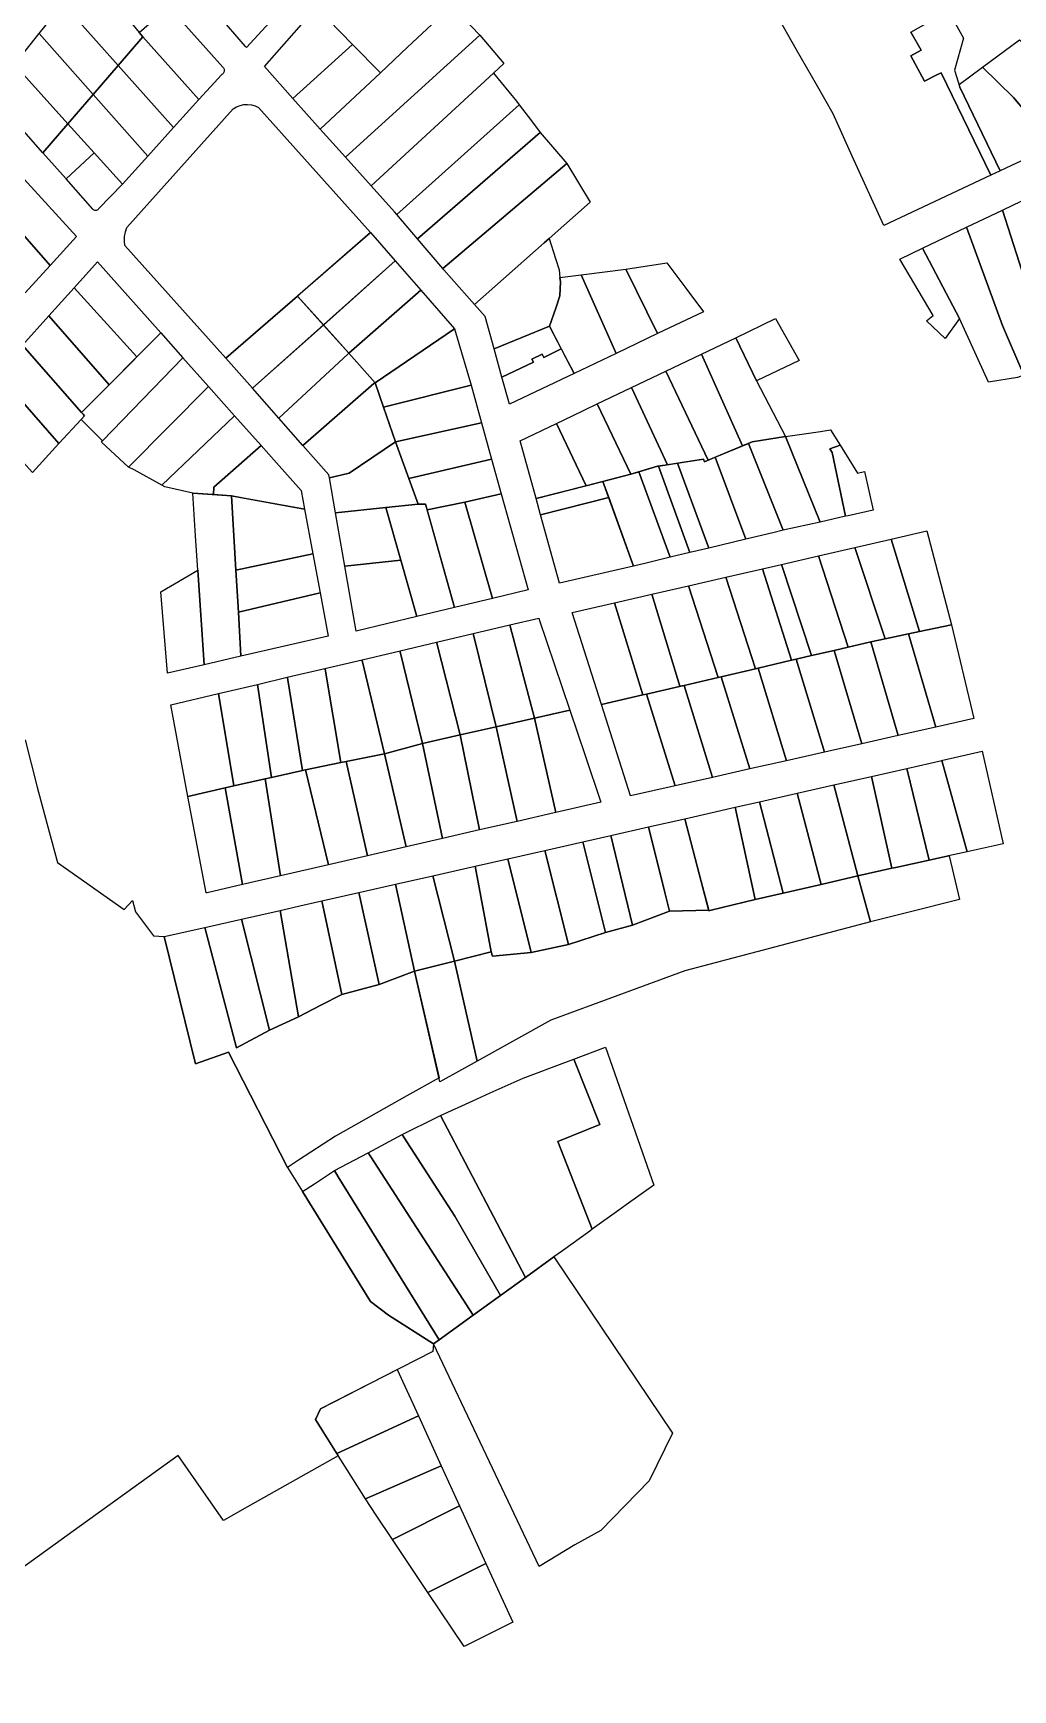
# Model space of a CAD drawing. Header units: millimetres. Extents: x 522658 to 553925, y 7796479 to 7820139.
# Drawn here: x 541294 to 541601, y 7802396 to 7802916 of the extents above; entities that cross this region are included whole.
import ezdxf

# ---------------------------------------------------------------- set-up
doc = ezdxf.new("R2010")
doc.units = ezdxf.units.MM
doc.layers.add('ZONA RESIDENCIAL 2 (ZR_2)', color=2, linetype='Continuous')

msp = doc.modelspace()

# ---------------------------------------------------------------- linework, layer by layer
at = {"layer": 'ZONA RESIDENCIAL 2 (ZR_2)'}
for points in [[(541351.45, 7802921.64), (541363.63, 7802935.07), (541373.78, 7802925.74), (541360.44, 7802911.24), (541360.13, 7802911.6), (541351.45, 7802921.64)], [(541327.98, 7802914.61), (541320.21, 7802905.62), (541302.97, 7802924.99), (541310.16, 7802933.96), (541315.96, 7802929.41), (541326.81, 7802915.94), (541327.98, 7802914.61)], [(541390.57, 7802933.11), (541403.46, 7802919.42), (541412.71, 7802929.49), (541415.31, 7802932.4), (541424.77, 7802924.25), (541411.03, 7802911.37), (541402.49, 7802903.36), (541393.75, 7802912.25), (541382.4, 7802923.81), (541390.57, 7802933.11)], [(541312.35, 7802896.53), (541295.45, 7802915.61), (541302.97, 7802924.99), (541320.21, 7802905.62), (541312.35, 7802896.53)], [(541326.81, 7802915.94), (541336.12, 7802924.03), (541353.11, 7802905.08), (541353.26, 7802904.89), (541353.38, 7802904.68), (541353.46, 7802904.46), (541353.5, 7802904.22), (541353.51, 7802903.98), (541353.48, 7802903.74), (541353.41, 7802903.51), (541353.3, 7802903.29), (541353.16, 7802903.1), (541352.99, 7802902.93), (541352.79, 7802902.79), (541345.53, 7802894.99), (541327.98, 7802914.61), (541326.81, 7802915.94)], [(541391.49, 7802876.81), (541383.56, 7802885.61), (541402.49, 7802903.36), (541411.03, 7802911.37), (541424.77, 7802924.25), (541425.66, 7802923.47), (541433.73, 7802915.13), (541391.49, 7802876.81)], [(541393.75, 7802912.25), (541375.04, 7802895.29), (541366.18, 7802905.34), (541382.4, 7802923.81), (541393.75, 7802912.25)], [(541596.9, 7802872.55), (541593.95, 7802871.17), (541578.42, 7802903.35), (541577.02, 7802902.66), (541573.13, 7802900.75), (541568.84, 7802908.69), (541572.17, 7802910.44), (541568.84, 7802916.07), (541571.3, 7802917.42), (541580.69, 7802922.71), (541585.42, 7802914.15), (541582.55, 7802904.12), (541584.3, 7802898.86), (541596.9, 7802872.55)], [(541304.43, 7802887.37), (541287.68, 7802905.92), (541295.45, 7802915.61), (541312.35, 7802896.53), (541304.43, 7802887.37)], [(541345.53, 7802894.99), (541337.56, 7802886.13), (541320.21, 7802905.62), (541327.98, 7802914.61), (541345.53, 7802894.99)], [(541441.22, 7802906.27), (541437.97, 7802903.2), (541399.56, 7802867.85), (541391.49, 7802876.81), (541433.73, 7802915.13), (541436.64, 7802911.69), (541441.22, 7802906.27)], [(541606.33, 7802910.47), (541612.22, 7802904.95), (541612.87, 7802905.07), (541622.48, 7802884.54), (541614.31, 7802880.71), (541606.2, 7802892.05), (541605.01, 7802891), (541601.11, 7802895.58), (541591.34, 7802905.08), (541603.02, 7802913.71), (541606.33, 7802910.47)], [(541375.04, 7802895.29), (541393.75, 7802912.25), (541402.49, 7802903.36), (541383.56, 7802885.61), (541375.04, 7802895.29)], [(541280.61, 7802897.09), (541280.68, 7802897.22), (541280.77, 7802897.33), (541280.88, 7802897.43), (541287.68, 7802905.92), (541304.43, 7802887.37), (541296.57, 7802878.27), (541280.8, 7802896.06), (541280.71, 7802896.17), (541280.64, 7802896.29), (541280.58, 7802896.41), (541280.54, 7802896.55), (541280.53, 7802896.69), (541280.53, 7802896.82), (541280.56, 7802896.96), (541280.61, 7802897.09)], [(541329.5, 7802877.17), (541312.35, 7802896.53), (541320.21, 7802905.62), (541337.56, 7802886.13), (541329.5, 7802877.17)], [(541407.63, 7802858.84), (541406.87, 7802859.74), (541399.56, 7802867.85), (541437.97, 7802903.2), (541445.14, 7802894.38), (541446.06, 7802893.26), (541407.63, 7802858.84)], [(541601.11, 7802895.58), (541605.01, 7802891), (541606.2, 7802892.05), (541614.31, 7802880.71), (541607.45, 7802877.49), (541600.49, 7802874.23), (541596.9, 7802872.55), (541584.3, 7802898.86), (541584.03, 7802899.67), (541591.34, 7802905.08), (541601.11, 7802895.58)], [(541321.58, 7802868.36), (541312.72, 7802878.19), (541304.43, 7802887.37), (541312.35, 7802896.53), (541329.5, 7802877.17), (541321.58, 7802868.36)], [(541399.38, 7802853.21), (541376.44, 7802833.25), (541354.04, 7802813.76), (541322.34, 7802849.13), (541322.17, 7802850.56), (541322.22, 7802852.01), (541322.48, 7802853.43), (541322.96, 7802854.79), (541356.33, 7802892.03), (541357.36, 7802892.65), (541358.48, 7802893.1), (541359.65, 7802893.36), (541360.85, 7802893.42), (541362.05, 7802893.28), (541363.2, 7802892.95), (541364.29, 7802892.43), (541399.38, 7802853.21)], [(541452.61, 7802884.6), (541414.15, 7802851.19), (541407.63, 7802858.84), (541446.06, 7802893.26), (541449.86, 7802888.23), (541452.61, 7802884.6)], [(541312.72, 7802878.19), (541303.87, 7802870.03), (541296.57, 7802878.27), (541304.43, 7802887.37), (541312.72, 7802878.19)], [(541460.98, 7802874.91), (541422.06, 7802841.89), (541414.15, 7802851.19), (541452.61, 7802884.6), (541460.98, 7802874.91)], [(541303.87, 7802870.03), (541312.72, 7802878.19), (541321.58, 7802868.36), (541314.11, 7802860.64), (541313.99, 7802860.49), (541313.84, 7802860.36), (541313.67, 7802860.26), (541313.49, 7802860.19), (541313.3, 7802860.15), (541313.1, 7802860.14), (541312.91, 7802860.17), (541312.72, 7802860.22), (541312.54, 7802860.31), (541312.39, 7802860.43), (541312.25, 7802860.57), (541303.87, 7802870.03)], [(541468.25, 7802862.76), (541455.42, 7802851.37), (541453.9, 7802850.02), (541432.02, 7802830.59), (541422.36, 7802841.55), (541422.06, 7802841.89), (541460.98, 7802874.91), (541468.25, 7802862.76)], [(541307.13, 7802852.02), (541298.85, 7802842.91), (541281.31, 7802862.86), (541289.56, 7802871.2), (541307.13, 7802852.02)], [(541298.85, 7802842.91), (541291.05, 7802834.34), (541273.49, 7802854.54), (541281.31, 7802862.86), (541298.85, 7802842.91)], [(541620.02, 7802831.06), (541608.12, 7802827.64), (541597.61, 7802860.26), (541600.88, 7802861.83), (541608.13, 7802865.3), (541614.55, 7802846.81), (541620.02, 7802831.06)], [(541611.01, 7802819.02), (541613.31, 7802812.16), (541604.32, 7802808.52), (541597.59, 7802824), (541586.33, 7802854.86), (541597.61, 7802860.26), (541608.12, 7802827.64), (541611.01, 7802819.02)], [(541407.13, 7802844.34), (541384.6, 7802824.21), (541376.44, 7802833.25), (541376.64, 7802833.43), (541399.38, 7802853.21), (541407.13, 7802844.34)], [(541455.49, 7802823.84), (541438.13, 7802816.77), (541435.32, 7802826.84), (541432.02, 7802830.59), (541453.9, 7802850.02), (541455.42, 7802851.37), (541457.41, 7802845.1), (541458.54, 7802841.53), (541458.8, 7802839.1), (541458.94, 7802837.76), (541458.8, 7802833.33), (541457.55, 7802829.49), (541455.49, 7802823.84)], [(541593.26, 7802806.27), (541584.19, 7802826.2), (541572.59, 7802848.28), (541586.33, 7802854.86), (541597.59, 7802824), (541604.32, 7802808.52), (541602.3, 7802807.7), (541593.26, 7802806.27)], [(541572.59, 7802848.28), (541584.19, 7802826.2), (541579.66, 7802820.01), (541573.83, 7802825.47), (541575.87, 7802827.2), (541565.4, 7802844.84), (541572.59, 7802848.28)], [(541326.12, 7802814.19), (541306.41, 7802835.91), (541313.74, 7802844.05), (541333.62, 7802821.7), (541326.12, 7802814.19)], [(541392.56, 7802815.33), (541384.59, 7802824.2), (541407.13, 7802844.34), (541415.2, 7802835.1), (541392.56, 7802815.33)], [(541476.42, 7802815.3), (541465.52, 7802839.96), (541479.47, 7802841.74), (541489.46, 7802821.53), (541476.42, 7802815.3)], [(541489.46, 7802821.53), (541479.47, 7802841.74), (541492.32, 7802843.71), (541498.59, 7802835.36), (541503.82, 7802828.39), (541489.46, 7802821.53)], [(541326.12, 7802814.19), (541317.39, 7802805.45), (541298.45, 7802827.06), (541306.41, 7802835.91), (541326.12, 7802814.19)], [(541476.42, 7802815.3), (541463.27, 7802809.01), (541455.49, 7802823.84), (541457.55, 7802829.49), (541458.8, 7802833.33), (541458.94, 7802837.76), (541458.8, 7802839.1), (541465.52, 7802839.96), (541476.42, 7802815.3)], [(541384.59, 7802824.2), (541362.36, 7802804.34), (541354.04, 7802813.76), (541376.44, 7802833.25), (541384.59, 7802824.2)], [(541400.87, 7802806.1), (541392.56, 7802815.33), (541415.2, 7802835.1), (541425.73, 7802823.05), (541400.87, 7802806.1)], [(541317.39, 7802805.45), (541308.72, 7802796.77), (541290.17, 7802817.86), (541298.45, 7802827.06), (541317.39, 7802805.45)], [(541533.84, 7802813.11), (541520.46, 7802806.67), (541513.97, 7802820.23), (541526.45, 7802826.2), (541533.84, 7802813.11)], [(541308.57, 7802794.6), (541309.65, 7802795.72), (541309.23, 7802796.19), (541308.72, 7802796.77), (541317.39, 7802805.45), (541333.62, 7802821.7), (541340.52, 7802813.94), (541315.32, 7802787.85), (541308.57, 7802794.6)], [(541392.4, 7802815.19), (541370.65, 7802794.94), (541362.36, 7802804.34), (541384.6, 7802824.21), (541392.56, 7802815.33), (541392.4, 7802815.19)], [(541403.48, 7802798.44), (541400.87, 7802806.1), (541425.73, 7802823.05), (541430.96, 7802805.3), (541403.48, 7802798.44)], [(541459.24, 7802816.69), (541453.76, 7802814.06), (541453.25, 7802815.04), (541449.97, 7802813.47), (541450.48, 7802812.5), (541440.63, 7802807.79), (541438.13, 7802816.77), (541455.49, 7802823.84), (541459.24, 7802816.69)], [(541516.06, 7802786.27), (541503.19, 7802815.07), (541513.97, 7802820.23), (541520.46, 7802806.67), (541529.6, 7802789.19), (541519.14, 7802787.55), (541516.06, 7802786.27)], [(541308.57, 7802794.6), (541301.62, 7802787.01), (541282.28, 7802809.09), (541290.17, 7802817.86), (541308.72, 7802796.77), (541309.23, 7802796.19), (541309.65, 7802795.72), (541308.57, 7802794.6)], [(541400.48, 7802805.83), (541378.18, 7802786.41), (541370.65, 7802794.94), (541392.4, 7802815.19), (541392.56, 7802815.33), (541400.87, 7802806.1), (541400.48, 7802805.83)], [(541440.63, 7802807.79), (541450.48, 7802812.5), (541449.97, 7802813.47), (541453.25, 7802815.04), (541453.76, 7802814.06), (541459.24, 7802816.69), (541463.27, 7802809.01), (541442.99, 7802799.32), (541440.63, 7802807.79)], [(541505.34, 7802781.82), (541492.01, 7802809.72), (541503.19, 7802815.07), (541516.06, 7802786.27), (541505.34, 7802781.82)], [(541348.55, 7802804.92), (541323.52, 7802779.65), (541314.99, 7802787.48), (541315.32, 7802787.85), (541340.52, 7802813.94), (541348.55, 7802804.92)], [(541492.5, 7802780.35), (541481.28, 7802804.59), (541492.01, 7802809.72), (541505.34, 7802781.82), (541504.11, 7802781.31), (541503.85, 7802782.1), (541492.5, 7802780.35)], [(541301.62, 7802787.01), (541293.33, 7802777.94), (541273.74, 7802799.61), (541282.28, 7802809.09), (541301.62, 7802787.01)], [(541356.76, 7802795.7), (541333.9, 7802773.97), (541325.2, 7802778.73), (541323.52, 7802779.65), (541348.55, 7802804.92), (541356.76, 7802795.7)], [(541392.65, 7802777.69), (541386.48, 7802776.27), (541386.41, 7802776.65), (541386.31, 7802777.21), (541378.18, 7802786.41), (541400.48, 7802805.83), (541400.87, 7802806.1), (541403.48, 7802798.44), (541407.2, 7802787.51), (541392.65, 7802777.69)], [(541407.2, 7802787.51), (541403.48, 7802798.44), (541430.96, 7802805.3), (541434.23, 7802793.55), (541407.2, 7802787.51)], [(541492.5, 7802780.35), (541489.45, 7802779.88), (541481.04, 7802777.39), (541470.52, 7802799.45), (541481.28, 7802804.59), (541492.5, 7802780.35)], [(541472.31, 7802775.14), (541467.05, 7802773.78), (541457.75, 7802793.34), (541462.72, 7802795.72), (541470.52, 7802799.45), (541481.04, 7802777.39), (541472.31, 7802775.14)], [(541365.05, 7802786.39), (541350.27, 7802773.31), (541350.11, 7802770.99), (541349.88, 7802771.01), (541343.63, 7802771.45), (541334.89, 7802773.43), (541333.9, 7802773.97), (541356.76, 7802795.7), (541365.05, 7802786.39)], [(541407.2, 7802787.51), (541434.23, 7802793.55), (541437.39, 7802782.16), (541411.41, 7802776.05), (541407.2, 7802787.51)], [(541467.05, 7802773.78), (541451.32, 7802769.73), (541446.33, 7802787.88), (541457.75, 7802793.34), (541467.05, 7802773.78)], [(541528.88, 7802759.8), (541518.01, 7802787.08), (541519.14, 7802787.55), (541529.6, 7802789.19), (541540.47, 7802762.4), (541528.88, 7802759.8)], [(541548.44, 7802764.2), (541540.47, 7802762.4), (541529.6, 7802789.19), (541540.55, 7802790.84), (541543.69, 7802791.31), (541546.67, 7802786.51), (541543.52, 7802785.35), (541544.16, 7802784.17), (541548.44, 7802764.2)], [(541350.11, 7802770.99), (541350.27, 7802773.31), (541365.07, 7802786.37), (541369.87, 7802780.96), (541377.6, 7802772.27), (541378.68, 7802766.45), (541359.51, 7802769.93), (541355.82, 7802770.6), (541350.11, 7802770.99)], [(541386.48, 7802776.27), (541392.65, 7802777.69), (541407.2, 7802787.51), (541411.41, 7802776.05), (541414.37, 7802767.99), (541404.24, 7802766.95), (541388.38, 7802765.32), (541386.48, 7802776.27)], [(541528.88, 7802759.8), (541525.56, 7802759.05), (541517.09, 7802757.02), (541507.51, 7802782.72), (541518.01, 7802787.08), (541528.88, 7802759.8)], [(541543.52, 7802785.35), (541546.67, 7802786.51), (541552.12, 7802777.73), (541554.32, 7802778.22), (541557.12, 7802766.15), (541549.25, 7802764.38), (541548.44, 7802764.2), (541544.16, 7802784.17), (541543.52, 7802785.35)], [(541411.41, 7802776.05), (541437.39, 7802782.16), (541440.41, 7802771.29), (541428.98, 7802768.6), (541417.12, 7802766.21), (541416.62, 7802767.99), (541414.37, 7802767.99), (541411.41, 7802776.05)], [(541499.53, 7802752.8), (541493.42, 7802751.33), (541483.58, 7802778.14), (541489.45, 7802779.88), (541489.73, 7802779.92), (541499.53, 7802752.8)], [(541505.47, 7802754.23), (541499.53, 7802752.8), (541489.73, 7802779.92), (541495.65, 7802780.83), (541505.47, 7802754.23)], [(541517.09, 7802757.02), (541505.47, 7802754.23), (541495.65, 7802780.83), (541503.85, 7802782.1), (541504.11, 7802781.31), (541507.51, 7802782.72), (541517.09, 7802757.02)], [(541474.13, 7802770.08), (541452.73, 7802764.61), (541451.32, 7802769.73), (541472.31, 7802775.14), (541474.13, 7802770.08)], [(541493.42, 7802751.33), (541485.87, 7802749.53), (541481.88, 7802748.59), (541472.31, 7802775.14), (541481.04, 7802777.39), (541483.58, 7802778.14), (541493.42, 7802751.33)], [(541355.82, 7802770.6), (541357.18, 7802747.24), (541357.95, 7802734.12), (541358.76, 7802720.27), (541347.17, 7802717.6), (541345.22, 7802747.25), (541344.51, 7802758.11), (541343.63, 7802771.45), (541355.82, 7802770.6)], [(541381.29, 7802752.4), (541357.18, 7802747.24), (541355.82, 7802770.6), (541378.68, 7802766.45), (541381.29, 7802752.4)], [(541437.67, 7802738.42), (541425.73, 7802735.57), (541417.12, 7802766.21), (541428.98, 7802768.6), (541437.67, 7802738.42)], [(541437.67, 7802738.42), (541428.98, 7802768.6), (541440.41, 7802771.29), (541448.81, 7802741.08), (541437.67, 7802738.42)], [(541452.73, 7802764.61), (541474.13, 7802770.08), (541481.88, 7802748.59), (541458.63, 7802743.18), (541452.73, 7802764.61)], [(541408.93, 7802750.43), (541391.3, 7802748.54), (541388.38, 7802765.32), (541404.24, 7802766.95), (541408.93, 7802750.43)], [(541425.73, 7802735.57), (541413.95, 7802732.76), (541408.93, 7802750.43), (541404.24, 7802766.95), (541414.37, 7802767.99), (541416.62, 7802767.99), (541425.73, 7802735.57)], [(541581.63, 7802730.11), (541571.64, 7802728.02), (541562.71, 7802757.04), (541573.91, 7802759.62), (541581.63, 7802730.11)], [(541560.87, 7802725.76), (541556.31, 7802724.8), (541549.24, 7802723.15), (541539.89, 7802751.78), (541551.35, 7802754.42), (541560.87, 7802725.76)], [(541571.64, 7802728.02), (541568.11, 7802727.28), (541560.87, 7802725.76), (541551.35, 7802754.42), (541562.71, 7802757.04), (541571.64, 7802728.02)], [(541335.73, 7802714.97), (541333.57, 7802740.45), (541345.22, 7802747.25), (541347.17, 7802717.6), (541335.73, 7802714.97)], [(541383.56, 7802740.15), (541357.95, 7802734.12), (541357.18, 7802747.24), (541381.29, 7802752.4), (541383.56, 7802740.15)], [(541391.3, 7802748.54), (541408.93, 7802750.43), (541413.95, 7802732.76), (541394.84, 7802728.19), (541391.3, 7802748.54)], [(541520.17, 7802716.38), (541510.81, 7802745.07), (541522.32, 7802747.73), (541531.5, 7802719.02), (541520.97, 7802716.57), (541520.17, 7802716.38)], [(541537.71, 7802720.47), (541532.96, 7802719.36), (541531.5, 7802719.02), (541522.32, 7802747.73), (541528.27, 7802749.1), (541537.71, 7802720.47)], [(541549.24, 7802723.15), (541544.79, 7802722.12), (541537.71, 7802720.47), (541528.27, 7802749.1), (541539.89, 7802751.78), (541549.24, 7802723.15)], [(541496.47, 7802710.86), (541487.67, 7802739.75), (541499.12, 7802742.38), (541508.49, 7802713.66), (541497.73, 7802711.15), (541496.47, 7802710.86)], [(541509.34, 7802713.86), (541508.49, 7802713.66), (541499.12, 7802742.38), (541510.81, 7802745.07), (541520.17, 7802716.38), (541509.34, 7802713.86)], [(541357.95, 7802734.12), (541383.56, 7802740.15), (541386.08, 7802726.55), (541358.76, 7802720.27), (541357.95, 7802734.12)], [(541484.78, 7802708.14), (541471.83, 7802705.12), (541462.62, 7802733.99), (541475.88, 7802737.04), (541484.78, 7802708.14)], [(541475.88, 7802737.04), (541487.67, 7802739.75), (541496.47, 7802710.86), (541496.3, 7802710.82), (541486, 7802708.42), (541484.78, 7802708.14), (541475.88, 7802737.04)], [(541461.89, 7802703.4), (541450.81, 7802700.89), (541443.24, 7802729.68), (541443.13, 7802730.09), (541452.18, 7802732.22), (541452.33, 7802731.78), (541461.89, 7802703.4)], [(541438.85, 7802698.19), (541427.52, 7802695.63), (541420.19, 7802724.35), (541420.11, 7802724.67), (541431.62, 7802727.38), (541431.71, 7802727.01), (541438.85, 7802698.19)], [(541450.81, 7802700.89), (541438.85, 7802698.19), (541431.71, 7802727.01), (541431.62, 7802727.38), (541443.13, 7802730.09), (541443.24, 7802729.68), (541450.81, 7802700.89)], [(541576.69, 7802698.08), (541564.94, 7802695.42), (541556.31, 7802724.8), (541560.87, 7802725.76), (541568.11, 7802727.28), (541576.69, 7802698.08)], [(541576.69, 7802698.08), (541568.11, 7802727.28), (541571.64, 7802728.02), (541581.63, 7802730.11), (541588.69, 7802700.8), (541576.69, 7802698.08)], [(541415.69, 7802692.96), (541403.74, 7802689.71), (541396.8, 7802718.94), (541396.74, 7802719.18), (541408.67, 7802721.98), (541408.74, 7802721.7), (541415.69, 7802692.96)], [(541427.52, 7802695.63), (541415.69, 7802692.96), (541408.74, 7802721.7), (541408.67, 7802721.98), (541420.11, 7802724.67), (541420.19, 7802724.35), (541427.52, 7802695.63)], [(541541.79, 7802690.19), (541532.96, 7802719.36), (541537.71, 7802720.47), (541544.79, 7802722.12), (541553.55, 7802692.84), (541541.79, 7802690.19)], [(541553.55, 7802692.84), (541544.79, 7802722.12), (541549.24, 7802723.15), (541556.31, 7802724.8), (541564.94, 7802695.42), (541553.55, 7802692.84)], [(541379.03, 7802684.67), (541378.07, 7802684.46), (541373.32, 7802713.5), (541373.29, 7802713.67), (541385.11, 7802716.45), (541385.14, 7802716.24), (541390.04, 7802686.91), (541379.03, 7802684.67)], [(541391.8, 7802687.27), (541390.04, 7802686.91), (541385.14, 7802716.24), (541385.11, 7802716.45), (541396.74, 7802719.18), (541396.8, 7802718.94), (541403.74, 7802689.71), (541391.8, 7802687.27)], [(541509.34, 7802713.86), (541520.17, 7802716.38), (541520.97, 7802716.57), (541529.92, 7802687.51), (541518.42, 7802684.92), (541509.34, 7802713.86)], [(541520.97, 7802716.57), (541531.5, 7802719.02), (541532.96, 7802719.36), (541541.79, 7802690.19), (541529.92, 7802687.51), (541520.97, 7802716.57)], [(541368.29, 7802682.25), (541366.31, 7802681.8), (541356.53, 7802679.59), (541351.75, 7802708.61), (541363.9, 7802711.45), (541368.29, 7802682.25)], [(541378.07, 7802684.46), (541368.29, 7802682.25), (541363.9, 7802711.45), (541373.29, 7802713.67), (541373.32, 7802713.5), (541378.07, 7802684.46)], [(541494.98, 7802679.63), (541486, 7802708.42), (541496.3, 7802710.82), (541497.73, 7802711.15), (541506.7, 7802682.27), (541494.98, 7802679.63)], [(541506.7, 7802682.27), (541497.73, 7802711.15), (541508.49, 7802713.66), (541509.34, 7802713.86), (541518.42, 7802684.92), (541506.7, 7802682.27)], [(541342.1, 7802676.33), (541336.73, 7802705.08), (541351.75, 7802708.61), (541356.53, 7802679.59), (541353.8, 7802678.97), (541342.1, 7802676.33)], [(541494.98, 7802679.63), (541480.96, 7802676.52), (541471.83, 7802705.12), (541484.78, 7802708.14), (541486, 7802708.42), (541494.98, 7802679.63)], [(541457.5, 7802671.28), (541456.96, 7802671.16), (541445.35, 7802668.49), (541438.85, 7802698.19), (541450.81, 7802700.89), (541457.5, 7802671.28)], [(541457.5, 7802671.28), (541450.81, 7802700.89), (541461.89, 7802703.4), (541466.68, 7802689.19), (541471.62, 7802674.54), (541457.5, 7802671.28)], [(541433.61, 7802665.78), (541421.97, 7802663.1), (541415.69, 7802692.96), (541427.52, 7802695.63), (541433.61, 7802665.78)], [(541445.35, 7802668.49), (541433.61, 7802665.78), (541427.52, 7802695.63), (541438.85, 7802698.19), (541445.35, 7802668.49)], [(541403.74, 7802689.71), (541415.69, 7802692.96), (541421.97, 7802663.1), (541410.59, 7802660.48), (541403.74, 7802689.71)], [(541597.82, 7802661.39), (541586.58, 7802658.93), (541578.65, 7802687.6), (541578.95, 7802687.67), (541591.28, 7802690.47), (541597.82, 7802661.39)], [(541379.03, 7802684.67), (541390.04, 7802686.91), (541391.8, 7802687.27), (541398.4, 7802657.67), (541386.18, 7802654.85), (541379.03, 7802684.67)], [(541391.8, 7802687.27), (541403.74, 7802689.71), (541410.59, 7802660.48), (541398.4, 7802657.67), (541391.8, 7802687.27)], [(541574.64, 7802656.32), (541564.2, 7802654.04), (541562.94, 7802653.76), (541556.52, 7802682.59), (541567.64, 7802685.11), (541574.64, 7802656.32)], [(541586.58, 7802658.93), (541580.72, 7802657.65), (541574.64, 7802656.32), (541567.64, 7802685.11), (541578.65, 7802687.6), (541586.58, 7802658.93)], [(541371.13, 7802651.38), (541359.25, 7802648.64), (541353.8, 7802678.97), (541356.53, 7802679.59), (541366.31, 7802681.8), (541371.13, 7802651.38)], [(541386.18, 7802654.85), (541371.13, 7802651.38), (541366.31, 7802681.8), (541368.29, 7802682.25), (541378.07, 7802684.46), (541379.03, 7802684.67), (541386.18, 7802654.85)], [(541533.25, 7802677.32), (541544.72, 7802679.92), (541552.31, 7802651.43), (541540.71, 7802648.71), (541533.25, 7802677.32)], [(541562.94, 7802653.76), (541552.31, 7802651.43), (541544.72, 7802679.92), (541556.52, 7802682.59), (541562.94, 7802653.76)], [(541348.12, 7802646.08), (541347.83, 7802646.01), (541342.1, 7802676.33), (541353.8, 7802678.97), (541359.25, 7802648.64), (541348.12, 7802646.08)], [(541520.08, 7802643.93), (541513.75, 7802672.9), (541521.42, 7802674.64), (541528.79, 7802645.91), (541520.08, 7802643.93)], [(541521.42, 7802674.64), (541533.25, 7802677.32), (541540.71, 7802648.71), (541528.79, 7802645.91), (541521.42, 7802674.64)], [(541505.49, 7802640.6), (541493.19, 7802640.33), (541491.73, 7802646.18), (541486.61, 7802666.75), (541497.96, 7802669.32), (541503.12, 7802649.65), (541505.49, 7802640.6)], [(541506.25, 7802640.62), (541505.53, 7802640.45), (541503.12, 7802649.65), (541497.96, 7802669.32), (541513.75, 7802672.9), (541520.08, 7802643.93), (541506.25, 7802640.62)], [(541473.11, 7802633.58), (541465.98, 7802662.08), (541474.82, 7802664.08), (541481.57, 7802635.92), (541473.11, 7802633.58)], [(541481.57, 7802635.92), (541474.82, 7802664.08), (541486.61, 7802666.75), (541491.73, 7802646.18), (541493.19, 7802640.33), (541481.57, 7802635.92)], [(541449.76, 7802627.3), (541442.45, 7802656.75), (541454.05, 7802659.38), (541461.51, 7802629.84), (541449.76, 7802627.3)], [(541461.51, 7802629.84), (541454.05, 7802659.38), (541465.98, 7802662.08), (541473.11, 7802633.58), (541461.51, 7802629.84)], [(541425.73, 7802624.6), (541418.94, 7802651.42), (541432.17, 7802654.42), (541437.2, 7802627.57), (541425.73, 7802624.6)], [(541437.2, 7802627.57), (541432.17, 7802654.42), (541442.45, 7802656.75), (541449.76, 7802627.3), (541437.62, 7802626.18), (541437.2, 7802627.57)], [(541567.98, 7802639.87), (541556.21, 7802636.92), (541552.31, 7802651.43), (541562.94, 7802653.76), (541564.2, 7802654.04), (541574.64, 7802656.32), (541580.72, 7802657.65), (541580.86, 7802657.68), (541584.18, 7802643.93), (541567.98, 7802639.87)], [(541402.1, 7802617.32), (541395.77, 7802646.16), (541407.26, 7802648.77), (541413.22, 7802621.49), (541402.1, 7802617.32)], [(541413.22, 7802621.49), (541407.26, 7802648.77), (541418.94, 7802651.42), (541425.73, 7802624.6), (541413.22, 7802621.49)], [(541432.85, 7802593.25), (541425.73, 7802624.6), (541437.2, 7802627.57), (541437.62, 7802626.18), (541449.76, 7802627.3), (541461.51, 7802629.84), (541473.11, 7802633.58), (541481.57, 7802635.92), (541493.19, 7802640.33), (541505.49, 7802640.6), (541505.53, 7802640.45), (541506.25, 7802640.62), (541520.08, 7802643.93), (541528.79, 7802645.91), (541540.71, 7802648.71), (541552.31, 7802651.43), (541556.21, 7802636.92), (541498.03, 7802621.55), (541455.96, 7802606.08), (541432.85, 7802593.25)], [(541383.85, 7802610.82), (541376.84, 7802607.2), (541371.09, 7802640.57), (541377.17, 7802641.95), (541384.15, 7802643.53), (541390.4, 7802614.21), (541383.85, 7802610.82)], [(541390.4, 7802614.21), (541384.15, 7802643.53), (541395.77, 7802646.16), (541402.1, 7802617.32), (541390.4, 7802614.21)], [(541367.68, 7802603.02), (541358.96, 7802637.82), (541371.09, 7802640.57), (541376.84, 7802607.2), (541367.68, 7802603.02)], [(541420.89, 7802588.05), (541410.83, 7802582.41), (541388.45, 7802569.76), (541376.85, 7802562.15), (541373.37, 7802559.86), (541354.82, 7802596.07), (541344.47, 7802592.46), (541334.64, 7802632.31), (541347.46, 7802635.21), (541357.33, 7802597.39), (541367.68, 7802603.02), (541376.84, 7802607.2), (541383.85, 7802610.82), (541390.4, 7802614.21), (541402.1, 7802617.32), (541413.22, 7802621.49), (541420.89, 7802588.05)], [(541357.33, 7802597.39), (541347.46, 7802635.21), (541358.96, 7802637.82), (541367.68, 7802603.02), (541357.33, 7802597.39)], [(541432.85, 7802593.25), (541421.18, 7802586.77), (541413.22, 7802621.49), (541425.73, 7802624.6), (541432.85, 7802593.25)], [(541468.97, 7802540.5), (541458.1, 7802568.07), (541471.36, 7802573.4), (541463.2, 7802593.92), (541473.15, 7802597.64), (541488.23, 7802554.38), (541479.57, 7802548.14), (541477.33, 7802546.53), (541468.97, 7802540.5)], [(541468.97, 7802540.5), (541468.2, 7802539.95), (541459.57, 7802533.73), (541456.93, 7802531.82), (541447.98, 7802525.38), (541421.35, 7802576.16), (541431.47, 7802580.77), (541436.97, 7802583.28), (541447.23, 7802587.95), (541448.09, 7802588.27), (541460.31, 7802592.84), (541463.2, 7802593.92), (541471.36, 7802573.4), (541458.1, 7802568.07), (541468.97, 7802540.5)], [(541421.35, 7802576.16), (541447.98, 7802525.38), (541440.17, 7802519.75), (541425.81, 7802544.63), (541416.1, 7802559.71), (541409.86, 7802569.39), (541409.28, 7802570.29), (541420.26, 7802575.63), (541421.35, 7802576.16)], [(541409.86, 7802569.39), (541425.81, 7802544.63), (541440.17, 7802519.75), (541431.59, 7802513.57), (541399.54, 7802563.19), (541398.68, 7802564.52), (541409.28, 7802570.29), (541409.86, 7802569.39)], [(541399.54, 7802563.19), (541431.59, 7802513.57), (541420.88, 7802505.85), (541389.24, 7802557), (541388.04, 7802558.94), (541398.68, 7802564.52), (541399.54, 7802563.19)], [(541399.37, 7802517.83), (541378.03, 7802552.32), (541381.77, 7802554.79), (541388.04, 7802558.94), (541389.24, 7802557), (541420.88, 7802505.85), (541419.13, 7802504.59), (541405.06, 7802513.61), (541399.37, 7802517.83)], [(541494.1, 7802476.58), (541486.82, 7802461.57), (541471.61, 7802446), (541463.47, 7802441.55), (541452.28, 7802434.67), (541419.13, 7802504.59), (541420.88, 7802505.85), (541431.59, 7802513.57), (541440.17, 7802519.75), (541447.98, 7802525.38), (541456.93, 7802531.82), (541494.1, 7802476.58)], [(541414.41, 7802481.95), (541388.82, 7802470.17), (541382.1, 7802480.83), (541383.69, 7802484.14), (541407.77, 7802496.49), (541414.41, 7802481.95)], [(541388.82, 7802470.17), (541414.41, 7802481.95), (541421.56, 7802466.29), (541397.81, 7802455.9), (541388.82, 7802470.17)], [(541406.26, 7802443.2), (541401.16, 7802450.86), (541397.81, 7802455.9), (541421.56, 7802466.29), (541427.29, 7802453.75), (541406.26, 7802443.2)], [(541406.26, 7802443.2), (541427.29, 7802453.75), (541435.58, 7802435.61), (541417.4, 7802426.59), (541406.26, 7802443.2)], [(541417.4, 7802426.59), (541435.58, 7802435.61), (541443.99, 7802417.2), (541428.76, 7802409.65), (541417.4, 7802426.59)]]:
    msp.add_lwpolyline(points, close=True, dxfattribs=at)
for points in [[(541568.84, 7802916.07), (541572.17, 7802910.44), (541568.84, 7802908.69), (541573.13, 7802900.75), (541577.02, 7802902.66), (541578.42, 7802903.35), (541593.95, 7802871.17), (541560.41, 7802855.45), (541550.53, 7802877.21), (541544.5, 7802890.49), (541539.29, 7802899.66), (541533.07, 7802910.56), (541526.67, 7802921.79)], [(541291.03, 7802694.01), (541294.77, 7802679.17), (541298.58, 7802665.25), (541301.23, 7802655.58), (541322.16, 7802640.83), (541324.7, 7802643.69), (541325.62, 7802640.15), (541331.35, 7802632.62), (541334.64, 7802632.31), (541344.47, 7802592.46), (541354.82, 7802596.07), (541373.37, 7802559.86), (541378.03, 7802552.32), (541399.37, 7802517.83), (541405.06, 7802513.61), (541419.13, 7802504.59), (541418.91, 7802502.2), (541383.69, 7802484.14), (541382.1, 7802480.83), (541389.26, 7802469.47), (541360.77, 7802453.4), (541353.26, 7802449.16), (541339.1, 7802469.57), (541306.11, 7802445.78), (541231.3, 7802391.83)]]:
    msp.add_lwpolyline(points, dxfattribs=at)

doc.saveas('drawing.dxf')
